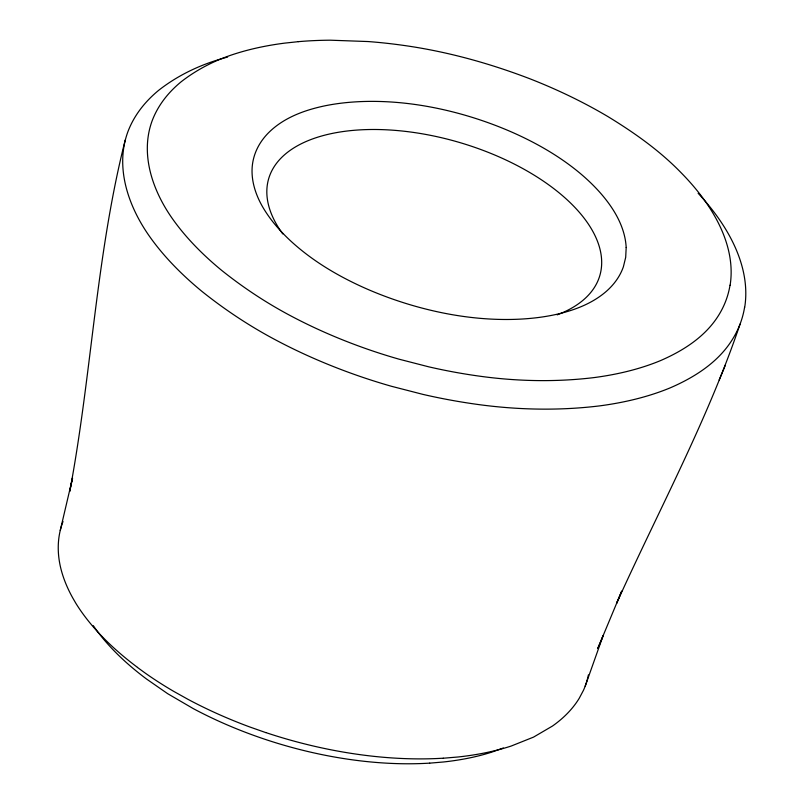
<?xml version="1.0" encoding="UTF-8"?>
<svg xmlns="http://www.w3.org/2000/svg" width="804" height="804" viewBox="0 0 804 804"><rect width="100%" height="100%" fill="white"/><g stroke="black" fill="none" stroke-linecap="round" stroke-linejoin="round"><path stroke-width="1.21" d="M125.223 140.067C96.038 255.3 91.696 374.815 69.757 491.344L72.541 478.038L60.25 530.469M585.171 686.234L603.141 635.642L597.754 648.537L621.643 591.282M621.663 591.241L616.628 603.291C658.486 510.59 707.389 420.713 740.052 324.133M719.188 379.96L725.389 365.137M503.334 747.981L492.631 751.851A256.325 131.253 16.3 0 1 443.386 761.991L429.718 763.147M298.294 41.667L284.696 43.125A301.882 154.579 16.3 0 0 235.11 53.808C215.663 59.958 197.211 69.234 181.121 81.807A306.595 156.991 16.3 0 0 152.046 121.072C139.715 155.011 153.192 191.975 173.312 219.944A306.686 157.041 16.3 0 0 221.693 270.395C243.491 287.832 266.878 303.259 291.571 316.284A301.932 154.599 16.3 0 0 364.202 348.031A297.038 152.097 16.3 0 0 399.035 359.177L428.602 366.795A309.098 158.277 16.3 0 0 479.274 376.131C517.274 381.418 555.946 382.201 594.055 377.589A307.862 157.634 16.3 0 0 660.607 360.564C683.109 350.785 705.018 336.926 718.344 315.751A305.912 156.639 16.3 0 0 730.012 285.219M443.295 758.232L458.049 756.986A276.727 141.695 16.3 0 0 511.223 746.032L533.544 737.117L552.479 726.042A276.777 141.715 16.3 0 0 579.232 698.284L583.453 690.334A273.46 140.027 16.3 0 0 588.397 674.898M265.742 732.585L249.481 726.866A276.506 141.584 16.3 0 1 188.035 699.359L173.875 691.46A268.626 137.544 16.3 0 1 144.8 672.787L137.434 667.42M137.504 667.39A274.847 140.73 16.3 0 1 75.898 603.372L72.752 597.955A277.45 142.067 16.3 0 1 60.21 565.785A276.084 141.363 16.3 0 1 59.265 535.283A270.787 138.66 16.3 0 1 63.013 521.545M443.265 758.192A273.481 140.027 16.3 0 1 265.752 732.555M93.304 625.653A254.566 130.348 16.3 0 0 146.539 679.018L167.664 693.681L193.312 708.636A255.692 130.921 16.3 0 0 265.27 739.399A253.28 129.685 16.3 0 0 429.698 763.127M282.767 233.914A172.508 88.329 16.3 0 1 344.172 131.394A172.508 88.329 16.3 0 1 562.699 195.844A172.508 88.329 16.3 0 1 557.172 314.856M744.584 307.319A326.474 167.172 16.3 0 1 732.122 339.911C717.912 362.514 694.525 377.297 670.506 387.729A328.555 168.237 16.3 0 1 599.482 405.899C556.318 411.156 512.49 409.829 469.536 403.266A330.655 169.312 16.3 0 1 422.904 394.382L391.347 386.252A316.826 162.227 16.3 0 1 354.172 374.362A322.263 165.011 16.3 0 1 276.656 340.474C250.295 326.575 225.341 310.103 202.075 291.5A327.228 167.554 16.3 0 1 150.438 237.652C128.972 207.804 114.58 168.348 127.746 132.127A327.127 167.503 16.3 0 1 158.78 90.229C175.945 76.812 195.643 66.913 216.397 60.34A322.233 165.001 16.3 0 1 227.622 57.044M698.133 193.261A321.168 164.448 16.3 0 1 744.695 307.349M730.112 285.249A300.927 154.087 16.3 0 0 681.109 172.729C659.672 150.619 634.346 132.73 608.146 116.721A308.163 157.795 16.3 0 0 529.776 78.732C488.36 62.883 445.285 51.044 401.296 45.084A314.002 160.78 16.3 0 0 368.061 41.547L330.414 40.2A295.751 151.433 16.3 0 0 298.294 41.667M626.185 247.481L625.693 257.35L623.391 266.767A196.528 100.631 16.3 0 1 606.156 291.5C591.503 304.163 572.78 310.887 554.087 314.877A198.126 101.455 16.3 0 1 506.249 319.489C475.787 319.479 445.446 314.676 416.14 306.485A198.136 101.455 16.3 0 1 363.157 287.309C337.338 275.631 312.645 260.938 291.621 241.813A198.015 101.394 16.3 0 1 264.576 210.085C255.099 195.04 249.079 176.508 253.531 158.76A198.015 101.394 16.3 0 1 268.234 133.072C283.149 117.987 303.781 110.329 324.153 105.977A198.136 101.455 16.3 0 1 372.021 101.374C402.482 101.394 432.823 106.198 462.129 114.389A198.126 101.455 16.3 0 1 515.083 133.564C538.579 144.187 561.102 157.303 580.87 173.955A196.528 100.631 16.3 0 1 610.186 205.422C618.859 217.814 625.391 232.195 626.185 247.481"/></g></svg>
